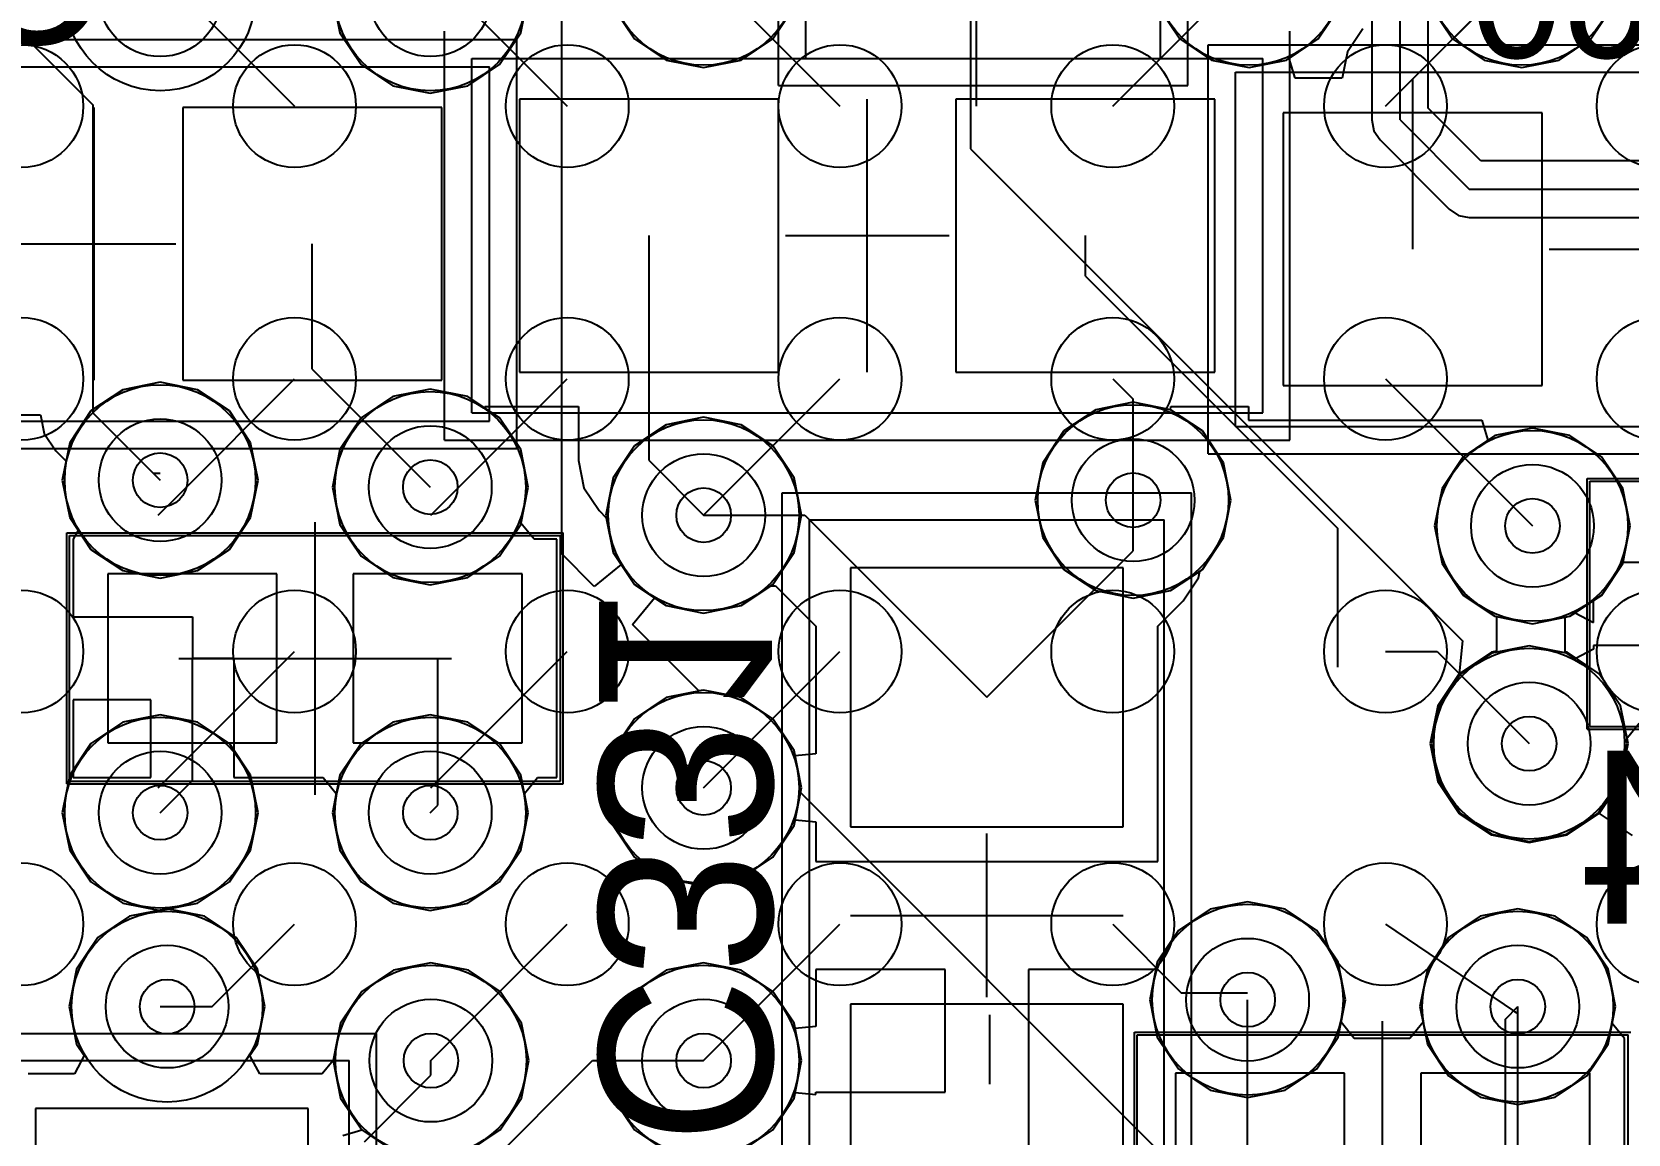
# Model space of a CAD drawing. Extents: x 28 to 300, y 18 to 330.
# Drawn here: x 167.01 to 172.86, y 109.15 to 113.2 of the extents above; entities that cross this region are included whole.
import ezdxf

# ---------------------------------------------------------------- set-up
doc = ezdxf.new("R2010")
doc.units = 0
for name, color, linetype in [('BOTTOMLAYER', 5, 'CONTINUOUS'), ('BOTTOMOVERLAY', 54, 'CONTINUOUS'), ('BOTTOMPASTE', 16, 'CONTINUOUS'), ('BOTTOMSOLDER', 6, 'CONTINUOUS'), ('DRILLDRAWING', 1, 'CONTINUOUS'), ('INTERNALPLANE1', 76, 'CONTINUOUS'), ('INTERNALPLANE6', 136, 'CONTINUOUS'), ('MECHANICAL14', 56, 'CONTINUOUS'), ('MECHANICAL15', 56, 'CONTINUOUS'), ('MECHANICAL16', 56, 'CONTINUOUS'), ('MIDLAYER1', 16, 'CONTINUOUS'), ('MIDLAYER3', 90, 'CONTINUOUS'), ('MULTILAYER', 9, 'CONTINUOUS'), ('TOPLAYER', 1, 'CONTINUOUS'), ('TOPPASTE', 8, 'CONTINUOUS'), ('TOPSOLDER', 216, 'CONTINUOUS'), ('VIAHOLELAYER', 16, 'CONTINUOUS')]:
    doc.layers.add(name, color=color, linetype=linetype)

msp = doc.modelspace()

# ---------------------------------------------------------------- linework, layer by layer
at = {"layer": 'BOTTOMLAYER'}
for p, q in [((172.0718, 113.0242), (172.4718, 113.4242)), ((166.8655, 113.2951), (167.2335, 112.9272)), ((171.7256, 113.1704), (171.8034, 113.2869)), ((171.8887, 113.2073), (171.8325, 113.1233)), ((171.6189, 113.0991), (171.7256, 113.1704)), ((171.641, 113.0262), (171.6189, 113.0991)), ((171.8268, 113.0942), (171.8132, 113.0262)), ((171.8325, 113.1233), (171.8268, 113.0942)), ((171.8132, 113.0262), (171.641, 113.0262)), ((172.0718, 112.3992), (172.0718, 113.0242)), ((167.2335, 111.798), (167.2335, 112.9272)), ((168.5116, 112.9188), (167.5616, 112.9188)), ((167.5616, 112.9188), (167.5616, 111.9188)), ((168.5116, 111.9188), (168.5116, 112.9188)), ((168.7968, 112.9492), (168.7968, 111.9492)), ((169.7468, 112.9492), (168.7968, 112.9492)), ((169.7468, 111.9492), (169.7468, 112.9492)), ((170.3968, 112.9492), (170.3968, 111.9492)), ((171.3468, 112.9492), (170.3968, 112.9492)), ((171.3468, 111.9492), (171.3468, 112.9492)), ((171.5968, 112.8992), (171.5968, 111.8992)), ((172.5468, 112.8992), (171.5968, 112.8992)), ((172.5468, 111.8992), (172.5468, 112.8992)), ((169.2718, 111.6242), (169.2718, 112.4492)), ((170.8718, 112.3009), (170.8718, 112.4492)), ((168.0366, 111.96), (168.0366, 112.4188)), ((170.8718, 112.3009), (171.7968, 111.3759)), ((167.5616, 111.9188), (168.5116, 111.9188)), ((168.0366, 111.96), (168.4694, 111.5272)), ((168.7968, 111.9492), (169.7468, 111.9492)), ((170.3968, 111.9492), (171.3468, 111.9492)), ((171.5968, 111.8992), (172.5468, 111.8992)), ((167.2335, 111.798), (167.4534, 111.578)), ((168.6711, 111.8158), (168.6698, 111.8222)), ((168.6698, 111.8222), (168.6698, 111.8222)), ((168.6698, 111.8222), (169.0128, 111.8222)), ((168.7232, 111.781), (168.6711, 111.8158)), ((169.0128, 111.8222), (169.0128, 111.6242)), ((171.1841, 111.811), (171.1852, 111.8222)), ((171.3005, 111.7332), (171.1841, 111.811)), ((171.1841, 111.811), (171.1841, 111.811)), ((171.1841, 111.811), (171.1841, 111.811)), ((171.1841, 111.811), (171.1841, 111.811)), ((171.1852, 111.8222), (171.4698, 111.8222)), ((171.4698, 111.8222), (171.4698, 111.7722)), ((166.6865, 111.7918), (167.0386, 111.7918)), ((167.0386, 111.7918), (167.0386, 111.7918)), ((167.0386, 111.7918), (167.0404, 111.7918)), ((167.0404, 111.7918), (167.054, 111.7236)), ((168.801, 111.6645), (168.7232, 111.781)), ((171.4698, 111.7722), (172.3258, 111.7722)), ((172.3258, 111.7722), (172.3479, 111.6993)), ((167.054, 111.7236), (167.0961, 111.6606)), ((171.3783, 111.6167), (171.3005, 111.7332)), ((172.3479, 111.6993), (172.2573, 111.6387)), ((167.0961, 111.6606), (167.1339, 111.6228)), ((167.1339, 111.6228), (167.1199, 111.5526)), ((168.8283, 111.5272), (168.801, 111.6645)), ((169.0128, 111.6242), (169.0128, 111.6242)), ((169.0128, 111.6242), (169.0128, 111.6242)), ((169.0128, 111.6242), (169.0325, 111.5251)), ((169.2718, 111.6242), (169.4718, 111.4242)), ((172.2573, 111.6387), (172.1795, 111.5223)), ((167.4534, 111.578), (167.4788, 111.5526)), ((167.4534, 111.578), (167.4788, 111.578)), ((171.4056, 111.4794), (171.3783, 111.6167)), ((167.1199, 111.5526), (167.1472, 111.4153)), ((168.802, 111.3951), (168.8283, 111.5272)), ((169.0325, 111.5251), (169.0887, 111.4411)), ((172.1795, 111.5223), (172.1521, 111.385)), ((171.0467, 111.2931), (171.0467, 111.4794)), ((171.3783, 111.3421), (171.4056, 111.4794)), ((167.1472, 111.4153), (167.1777, 111.3697)), ((168.8504, 111.3362), (168.802, 111.3951)), ((169.0887, 111.4411), (169.1147, 111.415)), ((169.1147, 111.415), (169.1402, 111.2869)), ((169.4718, 111.4242), (169.8426, 111.4242)), ((169.8426, 111.4242), (170.5102, 110.7566)), ((167.1777, 111.3697), (167.1598, 111.3362)), ((167.1598, 111.3362), (167.1598, 111.3362)), ((167.1598, 111.3362), (167.1598, 111.3362)), ((167.1598, 111.3362), (167.1598, 111.0516)), ((168.9338, 111.3362), (168.8504, 111.3362)), ((168.9338, 110.4622), (168.9338, 111.3362)), ((171.3005, 111.2256), (171.3783, 111.3421)), ((171.7968, 110.8668), (171.7968, 111.3759)), ((172.1521, 111.385), (172.1795, 111.2476)), ((169.1402, 111.2869), (169.218, 111.1704)), ((170.5102, 110.7566), (171.0467, 111.2931)), ((171.0102, 111.2316), (170.0102, 111.2316)), ((170.0102, 111.2316), (170.0102, 110.2816)), ((171.0102, 110.2816), (171.0102, 111.2316)), ((171.286, 111.194), (171.291, 111.2193)), ((171.291, 111.2193), (171.3005, 111.2256)), ((172.1795, 111.2476), (172.2573, 111.1312)), ((172.7649, 111.1311), (172.8427, 111.2476)), ((172.8427, 111.2476), (172.8435, 111.2516)), ((172.8435, 111.2516), (173.1721, 111.2516)), ((167.9068, 111.2092), (167.2868, 111.2092)), ((167.2868, 111.2092), (167.2868, 110.5892)), ((167.9068, 110.5892), (167.9068, 111.2092)), ((168.8068, 111.2092), (168.1868, 111.2092)), ((168.1868, 111.2092), (168.1868, 110.5892)), ((168.8068, 110.5892), (168.8068, 111.2092)), ((169.218, 111.1704), (169.3345, 111.0926)), ((169.6091, 111.0926), (169.7178, 111.1652)), ((169.7178, 111.1652), (169.7353, 111.1652)), ((169.7353, 111.1652), (169.8832, 111.0174)), ((171.2299, 111.11), (171.286, 111.194)), ((169.3345, 111.0926), (169.4718, 111.0653)), ((169.4718, 111.0653), (169.6091, 111.0926)), ((171.1372, 111.0174), (171.2299, 111.11)), ((172.2573, 111.1312), (172.3737, 111.0534)), ((172.7347, 111.111), (172.7649, 111.1311)), ((172.7347, 111.0303), (172.7347, 111.111)), ((167.1598, 111.0516), (167.5971, 111.0516)), ((167.5971, 111.0516), (167.5971, 110.8995)), ((172.3737, 111.0534), (172.511, 111.0261)), ((172.511, 111.0261), (172.6484, 111.0534)), ((172.6484, 111.0534), (172.6676, 111.0662)), ((172.6676, 111.0662), (172.7347, 111.0303)), ((169.8832, 111.0174), (169.8832, 110.5489)), ((171.1372, 110.1546), (171.1372, 111.0174)), ((172.3617, 110.9181), (172.2452, 110.8403)), ((172.499, 110.9454), (172.3617, 110.9181)), ((172.6364, 110.9181), (172.499, 110.9454)), ((172.6676, 110.8972), (172.6364, 110.9181)), ((172.7348, 110.9331), (172.6676, 110.8972)), ((173.0194, 110.9468), (172.7348, 110.9468)), ((172.7348, 110.9468), (172.7348, 110.9331)), ((167.5968, 110.4514), (167.5968, 110.8992)), ((167.5971, 110.8995), (167.7492, 110.8995)), ((167.7492, 110.8995), (167.7492, 110.4622)), ((168.4968, 110.3608), (168.4968, 110.8992)), ((172.2452, 110.8403), (172.1674, 110.7239)), ((167.4444, 110.7468), (167.1598, 110.7468)), ((167.1598, 110.7468), (167.1598, 110.4622)), ((167.4444, 110.4622), (167.4444, 110.7468)), ((169.3345, 110.7558), (169.218, 110.678)), ((169.4718, 110.7831), (169.3345, 110.7558)), ((169.6091, 110.7558), (169.4718, 110.7831)), ((169.7256, 110.678), (169.6091, 110.7558)), ((172.1674, 110.7239), (172.1401, 110.5865)), ((169.218, 110.678), (169.1402, 110.5615)), ((169.8034, 110.5615), (169.7256, 110.678)), ((172.8546, 110.6033), (172.9029, 110.6622)), ((167.2868, 110.5892), (167.9068, 110.5892)), ((168.1868, 110.5892), (168.8068, 110.5892)), ((172.1401, 110.5865), (172.1674, 110.4492)), ((172.8306, 110.4492), (172.8579, 110.5865)), ((172.8579, 110.5865), (172.8546, 110.6033)), ((169.1402, 110.5615), (169.1129, 110.4242)), ((169.8074, 110.5415), (169.8034, 110.5615)), ((169.8832, 110.5489), (169.8074, 110.5415)), ((167.1598, 110.4622), (167.4444, 110.4622)), ((167.4788, 110.3334), (167.5968, 110.4514)), ((167.7492, 110.4622), (168.0338, 110.4622)), ((168.0338, 110.4622), (168.0338, 110.4622)), ((168.0338, 110.4622), (168.0338, 110.4622)), ((168.0338, 110.4622), (168.0338, 110.4622)), ((168.0338, 110.4622), (168.0598, 110.4622)), ((168.0598, 110.4622), (168.0598, 110.4622)), ((168.0598, 110.4622), (168.0761, 110.4622)), ((168.0761, 110.4622), (168.1244, 110.4033)), ((168.8144, 110.4033), (168.8627, 110.4622)), ((168.8627, 110.4622), (168.9338, 110.4622)), ((172.1674, 110.4492), (172.2452, 110.3327)), ((172.7528, 110.3327), (172.8306, 110.4492)), ((168.1244, 110.4033), (168.1105, 110.3334)), ((168.8283, 110.3334), (168.8144, 110.4033)), ((169.1129, 110.4242), (169.1402, 110.2869)), ((168.1105, 110.3334), (168.1378, 110.1961)), ((168.4694, 110.3334), (168.4968, 110.3608)), ((168.801, 110.1961), (168.8283, 110.3334)), ((172.2452, 110.3327), (172.3617, 110.2549)), ((172.6364, 110.2549), (172.7528, 110.3327)), ((169.1402, 110.2869), (169.218, 110.1704)), ((169.7256, 110.1704), (169.8034, 110.2869)), ((169.8034, 110.2869), (169.8074, 110.3069)), ((169.8074, 110.3069), (169.8832, 110.2995)), ((169.8832, 110.2995), (169.8832, 110.1546)), ((170.0102, 110.2816), (171.0102, 110.2816)), ((172.3617, 110.2549), (172.499, 110.2276)), ((172.499, 110.2276), (172.6364, 110.2549)), ((168.1378, 110.1961), (168.2156, 110.0796)), ((168.7232, 110.0796), (168.801, 110.1961)), ((169.218, 110.1704), (169.3345, 110.0926)), ((169.6091, 110.0926), (169.7256, 110.1704)), ((169.8832, 110.1546), (171.1372, 110.1546)), ((168.2156, 110.0796), (168.3321, 110.0018)), ((168.6067, 110.0018), (168.7232, 110.0796)), ((169.3345, 110.0926), (169.4718, 110.0653)), ((169.4718, 110.0653), (169.6091, 110.0926)), ((167.5042, 109.9811), (167.3669, 109.9538)), ((167.6415, 109.9538), (167.5042, 109.9811)), ((168.3321, 110.0018), (168.4694, 109.9745)), ((168.4694, 109.9745), (168.6067, 110.0018)), ((171.4666, 110.0065), (171.3293, 109.9792)), ((171.6039, 109.9792), (171.4666, 110.0065)), ((172.4572, 109.9811), (172.3199, 109.9538)), ((172.5945, 109.9538), (172.4572, 109.9811)), ((167.3669, 109.9538), (167.2504, 109.876)), ((167.758, 109.876), (167.6415, 109.9538)), ((171.3293, 109.9792), (171.2128, 109.9014)), ((171.7204, 109.9014), (171.6039, 109.9792)), ((172.3199, 109.9538), (172.2034, 109.876)), ((172.711, 109.876), (172.5945, 109.9538)), ((167.2504, 109.876), (167.1726, 109.7595)), ((167.8358, 109.7595), (167.758, 109.876)), ((171.2128, 109.9014), (171.135, 109.7849)), ((171.7982, 109.7849), (171.7204, 109.9014)), ((172.2034, 109.876), (172.1256, 109.7595)), ((172.7888, 109.7595), (172.711, 109.876)), ((167.1726, 109.7595), (167.1453, 109.6222)), ((167.8631, 109.6222), (167.8358, 109.7595)), ((168.3345, 109.7558), (168.218, 109.678)), ((168.4718, 109.7831), (168.3345, 109.7558)), ((168.6091, 109.7558), (168.4718, 109.7831)), ((168.7256, 109.678), (168.6091, 109.7558)), ((169.3345, 109.7558), (169.218, 109.678)), ((169.4718, 109.7831), (169.3345, 109.7558)), ((169.6091, 109.7558), (169.4718, 109.7831)), ((169.7256, 109.678), (169.6091, 109.7558)), ((170.3578, 109.7586), (169.8832, 109.7586)), ((169.8832, 109.7586), (169.8832, 109.5489)), ((170.3578, 109.309), (170.3578, 109.7586)), ((171.1298, 109.7586), (170.6626, 109.7586)), ((170.6626, 109.7586), (170.6626, 109.1563)), ((171.135, 109.7849), (171.1298, 109.7586)), ((171.8255, 109.6476), (171.7982, 109.7849)), ((172.1256, 109.7595), (172.0983, 109.6222)), ((172.8161, 109.6222), (172.7888, 109.7595)), ((168.218, 109.678), (168.1402, 109.5615)), ((168.8034, 109.5615), (168.7256, 109.678)), ((169.218, 109.678), (169.1402, 109.5615)), ((169.8034, 109.5615), (169.7256, 109.678)), ((171.0102, 109.6316), (170.0102, 109.6316)), ((170.0102, 109.6316), (170.0102, 108.6816)), ((171.0102, 108.6816), (171.0102, 109.6316)), ((171.4666, 109.0688), (171.4666, 109.6476)), ((171.809, 109.5647), (171.8255, 109.6476)), ((167.1453, 109.6222), (167.1726, 109.4849)), ((167.8358, 109.4849), (167.8631, 109.6222)), ((170.5218, 109.3378), (170.5218, 109.5918)), ((172.0983, 109.6222), (172.1097, 109.5647)), ((172.4116, 109.5766), (172.4572, 109.6222)), ((172.4116, 109.0688), (172.4116, 109.5766)), ((172.4572, 109.0688), (172.4572, 109.6222)), ((172.8038, 109.5604), (172.8161, 109.6222)), ((168.1402, 109.5615), (168.1129, 109.4242)), ((168.8307, 109.4242), (168.8034, 109.5615)), ((169.1402, 109.5615), (169.1129, 109.4242)), ((169.8074, 109.5415), (169.8034, 109.5615)), ((169.8832, 109.5489), (169.8074, 109.5415)), ((171.8573, 109.5058), (171.809, 109.5647)), ((172.1097, 109.5647), (172.0614, 109.5058)), ((172.8486, 109.5058), (172.8038, 109.5604)), ((167.1726, 109.4849), (167.2003, 109.4434)), ((167.8081, 109.4434), (167.8358, 109.4849)), ((171.9207, 109.5058), (171.8573, 109.5058)), ((171.9486, 109.5058), (171.9207, 109.5058)), ((171.9207, 109.5058), (171.9207, 109.5058)), ((171.9207, 109.5058), (171.9207, 109.5058)), ((171.9616, 109.5058), (171.9486, 109.5058)), ((171.9746, 109.5058), (171.9616, 109.5058)), ((172.0025, 109.5058), (171.9746, 109.5058)), ((172.0614, 109.5058), (172.0025, 109.5058)), ((172.0025, 109.5058), (172.0025, 109.5058)), ((172.0025, 109.5058), (172.0025, 109.5058)), ((172.8486, 108.6318), (172.8486, 109.5058)), ((172.8486, 109.5058), (172.8486, 109.5058)), ((167.2003, 109.4434), (167.1644, 109.3762)), ((167.844, 109.3762), (167.8081, 109.4434)), ((168.1129, 109.4242), (168.0735, 109.3762)), ((168.8034, 109.2869), (168.8307, 109.4242)), ((169.1129, 109.4242), (169.1402, 109.2869)), ((167.1644, 109.3762), (166.9953, 109.3762)), ((168.0735, 109.3762), (167.844, 109.3762)), ((171.2016, 109.3788), (171.2016, 108.7588)), ((171.8216, 109.3788), (171.2016, 109.3788)), ((171.8216, 108.7588), (171.8216, 109.3788)), ((172.1016, 109.3788), (172.1016, 108.7588)), ((172.7216, 109.3788), (172.1016, 109.3788)), ((172.7216, 108.7588), (172.7216, 109.3788)), ((168.7256, 109.1704), (168.8034, 109.2869)), ((169.1402, 109.2869), (169.218, 109.1704)), ((169.7256, 109.1704), (169.8034, 109.2869)), ((169.8034, 109.2869), (169.8074, 109.3069)), ((169.8074, 109.3069), (169.8832, 109.2995)), ((169.8832, 109.2995), (169.8832, 109.309)), ((169.8832, 109.309), (170.3578, 109.309)), ((168.0218, 109.2492), (167.0218, 109.2492)), ((167.0218, 109.2492), (167.0218, 108.2992)), ((168.0218, 108.2992), (168.0218, 109.2492)), ((168.1488, 109.1494), (168.218, 109.1704)), ((168.218, 109.1704), (168.3345, 109.0926)), ((168.6091, 109.0926), (168.7256, 109.1704)), ((169.218, 109.1704), (169.3345, 109.0926)), ((169.6091, 109.0926), (169.7256, 109.1704)), ((170.6626, 109.1563), (170.6626, 108.5546))]:
    msp.add_line(p, q, dxfattribs=at)
for centre in [(167.4788, 113.3306), (168.4694, 113.3306), (167.4788, 111.5526), (168.4694, 111.5272), (171.0467, 111.4794), (169.4718, 111.4242), (172.511, 111.385), (172.499, 110.5865), (169.4718, 110.4242), (167.4788, 110.3334), (168.4694, 110.3334), (171.4666, 109.6476), (167.5042, 109.6222), (172.4572, 109.6222), (168.4718, 109.4242), (169.4718, 109.4242)]:
    msp.add_circle(centre, 0.225, dxfattribs=at)
at = {"layer": 'BOTTOMOVERLAY'}
for p, q in [((167.2366, 111.9188), (167.2366, 112.9188)), ((170.0718, 111.9492), (170.0718, 112.9492)), ((170.0102, 109.9566), (171.0102, 109.9566))]:
    msp.add_line(p, q, dxfattribs=at)
at = {"layer": 'BOTTOMPASTE'}
for p, q in [((168.5116, 112.9188), (167.5616, 112.9188)), ((167.5616, 112.9188), (167.5616, 111.9188)), ((168.5116, 111.9188), (168.5116, 112.9188)), ((168.7968, 112.9492), (168.7968, 111.9492)), ((169.7468, 112.9492), (168.7968, 112.9492)), ((169.7468, 111.9492), (169.7468, 112.9492)), ((170.3968, 112.9492), (170.3968, 111.9492)), ((171.3468, 112.9492), (170.3968, 112.9492)), ((171.3468, 111.9492), (171.3468, 112.9492)), ((171.5968, 112.8992), (171.5968, 111.8992)), ((172.5468, 112.8992), (171.5968, 112.8992)), ((172.5468, 111.8992), (172.5468, 112.8992)), ((167.5616, 111.9188), (168.5116, 111.9188)), ((168.7968, 111.9492), (169.7468, 111.9492)), ((170.3968, 111.9492), (171.3468, 111.9492)), ((171.5968, 111.8992), (172.5468, 111.8992)), ((171.0102, 111.2316), (170.0102, 111.2316)), ((170.0102, 111.2316), (170.0102, 110.2816)), ((171.0102, 110.2816), (171.0102, 111.2316)), ((167.9068, 111.2092), (167.2868, 111.2092)), ((167.2868, 111.2092), (167.2868, 110.5892)), ((167.9068, 110.5892), (167.9068, 111.2092)), ((168.8068, 111.2092), (168.1868, 111.2092)), ((168.1868, 111.2092), (168.1868, 110.5892)), ((168.8068, 110.5892), (168.8068, 111.2092)), ((167.2868, 110.5892), (167.9068, 110.5892)), ((168.1868, 110.5892), (168.8068, 110.5892)), ((170.0102, 110.2816), (171.0102, 110.2816)), ((171.0102, 109.6316), (170.0102, 109.6316)), ((170.0102, 109.6316), (170.0102, 108.6816)), ((171.0102, 108.6816), (171.0102, 109.6316)), ((171.2016, 109.3788), (171.2016, 108.7588)), ((171.8216, 109.3788), (171.2016, 109.3788)), ((171.8216, 108.7588), (171.8216, 109.3788)), ((172.1016, 109.3788), (172.1016, 108.7588)), ((172.7216, 109.3788), (172.1016, 109.3788)), ((172.7216, 108.7588), (172.7216, 109.3788)), ((168.0218, 109.2492), (167.0218, 109.2492)), ((167.0218, 109.2492), (167.0218, 108.2992)), ((168.0218, 108.2992), (168.0218, 109.2492))]:
    msp.add_line(p, q, dxfattribs=at)
at = {"layer": 'BOTTOMSOLDER'}
for p, q in [((168.5116, 112.9188), (167.5616, 112.9188)), ((167.5616, 112.9188), (167.5616, 111.9188)), ((168.5116, 111.9188), (168.5116, 112.9188)), ((168.7968, 112.9492), (168.7968, 111.9492)), ((169.7468, 112.9492), (168.7968, 112.9492)), ((169.7468, 111.9492), (169.7468, 112.9492)), ((170.3968, 112.9492), (170.3968, 111.9492)), ((171.3468, 112.9492), (170.3968, 112.9492)), ((171.3468, 111.9492), (171.3468, 112.9492)), ((171.5968, 112.8992), (171.5968, 111.8992)), ((172.5468, 112.8992), (171.5968, 112.8992)), ((172.5468, 111.8992), (172.5468, 112.8992)), ((167.5616, 111.9188), (168.5116, 111.9188)), ((168.7968, 111.9492), (169.7468, 111.9492)), ((170.3968, 111.9492), (171.3468, 111.9492)), ((171.5968, 111.8992), (172.5468, 111.8992)), ((171.0102, 111.2316), (170.0102, 111.2316)), ((170.0102, 111.2316), (170.0102, 110.2816)), ((171.0102, 110.2816), (171.0102, 111.2316)), ((167.9068, 111.2092), (167.2868, 111.2092)), ((167.2868, 111.2092), (167.2868, 110.5892)), ((167.9068, 110.5892), (167.9068, 111.2092)), ((168.8068, 111.2092), (168.1868, 111.2092)), ((168.1868, 111.2092), (168.1868, 110.5892)), ((168.8068, 110.5892), (168.8068, 111.2092)), ((167.2868, 110.5892), (167.9068, 110.5892)), ((168.1868, 110.5892), (168.8068, 110.5892)), ((170.0102, 110.2816), (171.0102, 110.2816)), ((171.0102, 109.6316), (170.0102, 109.6316)), ((170.0102, 109.6316), (170.0102, 108.6816)), ((171.0102, 108.6816), (171.0102, 109.6316)), ((171.2016, 109.3788), (171.2016, 108.7588)), ((171.8216, 109.3788), (171.2016, 109.3788)), ((171.8216, 108.7588), (171.8216, 109.3788)), ((172.1016, 109.3788), (172.1016, 108.7588)), ((172.7216, 109.3788), (172.1016, 109.3788)), ((172.7216, 108.7588), (172.7216, 109.3788)), ((168.0218, 109.2492), (167.0218, 109.2492)), ((167.0218, 109.2492), (167.0218, 108.2992)), ((168.0218, 108.2992), (168.0218, 109.2492))]:
    msp.add_line(p, q, dxfattribs=at)
at = {"layer": 'DRILLDRAWING'}
for centre in [(167.4788, 111.5526), (168.4694, 111.5272), (171.0467, 111.4794), (169.4718, 111.4242), (172.511, 111.385), (172.499, 110.5865), (169.4718, 110.4242), (167.4788, 110.3334), (168.4694, 110.3334), (171.4666, 109.6476), (167.5042, 109.6222), (172.4572, 109.6222), (168.4718, 109.4242), (169.4718, 109.4242)]:
    msp.add_circle(centre, 0.1, dxfattribs=at)
at = {"layer": 'INTERNALPLANE1'}
for p, q in [((172.0254, 112.8734), (172.0254, 114.7276)), ((172.129, 112.9163), (172.129, 114.7276)), ((171.9218, 114.6847), (171.9218, 112.8734)), ((172.3223, 112.723), (172.129, 112.9163)), ((171.9218, 112.8734), (171.9218, 112.8734)), ((171.9218, 112.8734), (171.9297, 112.8338)), ((172.0254, 112.8734), (172.2794, 112.6194)), ((171.9297, 112.8338), (171.9521, 112.8002)), ((171.9521, 112.8002), (172.2061, 112.5462)), ((174.4172, 112.723), (172.3223, 112.723)), ((172.2794, 112.6194), (174.4638, 112.6194)), ((172.2061, 112.5462), (172.2061, 112.5462)), ((172.2061, 112.5462), (172.2398, 112.5237)), ((172.2398, 112.5237), (172.2794, 112.5158)), ((172.2794, 112.5158), (174.3743, 112.5158))]:
    msp.add_line(p, q, dxfattribs=at)
for centre in [(169.4718, 113.4242), (171.4718, 113.4242), (172.4718, 113.4242), (167.4788, 113.3306), (168.4694, 113.3306), (167.4788, 111.5526), (168.4694, 111.5272), (171.0467, 111.4794), (169.4718, 111.4242), (172.511, 111.385), (172.499, 110.5865), (169.4718, 110.4242), (168.4694, 110.3334), (171.4666, 109.6476), (167.5042, 109.6222), (172.4572, 109.6222), (168.4718, 109.4242), (169.4718, 109.4242)]:
    msp.add_circle(centre, 0.35, dxfattribs=at)
at = {"layer": 'INTERNALPLANE6'}
for centre in [(167.4788, 113.3306), (167.4788, 111.5526), (167.4788, 110.3334), (167.5042, 109.6222), (172.4572, 109.6222), (168.4718, 109.4242), (169.4718, 109.4242)]:
    msp.add_circle(centre, 0.35, dxfattribs=at)
at = {"layer": 'MECHANICAL14'}
for p, q in [((169.8468, 113.0992), (169.8468, 115.9992)), ((171.1468, 113.0992), (171.1468, 115.9992)), ((168.6218, 113.0992), (171.5218, 113.0992)), ((168.6218, 111.7992), (168.6218, 113.0992)), ((169.8468, 113.0992), (171.1468, 113.0992)), ((171.5218, 111.7992), (171.5218, 113.0992)), ((165.7866, 113.0688), (168.6866, 113.0688)), ((168.6866, 111.7688), (168.6866, 113.0688)), ((171.4218, 113.0492), (174.3218, 113.0492)), ((171.4218, 111.7492), (171.4218, 113.0492)), ((168.6218, 111.7992), (171.5218, 111.7992)), ((165.7866, 111.7688), (168.6866, 111.7688)), ((171.4218, 111.7492), (174.3218, 111.7492)), ((172.7218, 111.5492), (174.5218, 111.5492)), ((172.7218, 110.6492), (172.7218, 111.5492)), ((169.8602, 108.5066), (169.8602, 111.4066)), ((169.8602, 111.4066), (171.1602, 111.4066)), ((171.1602, 108.5066), (171.1602, 111.4066)), ((167.1468, 111.3492), (168.9468, 111.3492)), ((167.1468, 110.4492), (167.1468, 111.3492)), ((168.9468, 110.4492), (168.9468, 111.3492)), ((172.7218, 110.6492), (174.5218, 110.6492)), ((167.1468, 110.4492), (168.9468, 110.4492)), ((171.0616, 108.6188), (171.0616, 109.5188)), ((171.0616, 109.5188), (172.8616, 109.5188)), ((172.8616, 108.6188), (172.8616, 109.5188)), ((166.8718, 109.4242), (168.1718, 109.4242)), ((168.1718, 106.5242), (168.1718, 109.4242))]:
    msp.add_line(p, q, dxfattribs=at)
at = {"layer": 'MECHANICAL15'}
msp.add_line((170.4718, 112.9242), (170.4718, 113.9242), dxfattribs=at)
at = {"layer": 'MECHANICAL16'}
for p, q in [((169.7468, 112.9992), (169.7468, 116.0992)), ((171.2468, 112.9992), (171.2468, 116.0992)), ((165.6866, 113.1688), (168.7866, 113.1688)), ((168.5218, 111.6992), (168.5218, 113.1992)), ((168.7866, 111.6688), (168.7866, 113.1688)), ((171.3218, 111.6492), (171.3218, 113.1492)), ((171.3218, 113.1492), (174.4218, 113.1492)), ((171.6218, 111.6992), (171.6218, 113.1992)), ((169.7468, 112.9992), (171.2468, 112.9992)), ((170.0718, 112.1492), (170.0718, 112.7492)), ((167.2366, 112.1188), (167.2366, 112.7188)), ((169.7718, 112.4492), (170.3718, 112.4492)), ((166.9366, 112.4188), (167.5366, 112.4188)), ((172.5718, 112.3992), (173.1718, 112.3992)), ((168.5218, 111.6992), (171.6218, 111.6992)), ((165.6866, 111.6688), (168.7866, 111.6688)), ((171.3218, 111.6492), (174.4218, 111.6492)), ((169.7602, 111.5066), (171.2602, 111.5066)), ((169.7602, 108.4066), (169.7602, 111.5066)), ((171.2602, 108.4066), (171.2602, 111.5066)), ((172.7118, 111.5592), (174.5318, 111.5592)), ((172.7118, 110.6392), (172.7118, 111.5592)), ((168.0468, 110.3992), (168.0468, 111.3992)), ((167.1368, 111.3592), (168.9568, 111.3592)), ((167.1368, 110.4392), (167.1368, 111.3592)), ((168.9568, 110.4392), (168.9568, 111.3592)), ((167.5468, 110.8992), (168.5468, 110.8992)), ((172.7118, 110.6392), (174.5318, 110.6392)), ((167.1368, 110.4392), (168.9568, 110.4392)), ((170.5102, 109.6566), (170.5102, 110.2566)), ((170.2102, 109.9566), (170.8102, 109.9566)), ((166.7718, 109.5242), (168.2718, 109.5242)), ((168.2718, 106.4242), (168.2718, 109.5242)), ((171.0516, 108.6088), (171.0516, 109.5288)), ((171.0516, 109.5288), (172.8716, 109.5288)), ((171.9616, 108.5688), (171.9616, 109.5688))]:
    msp.add_line(p, q, dxfattribs=at)
at = {"layer": 'MIDLAYER1'}
for p, q in [((168.952, 111.282), (168.952, 117.2139)), ((169.1402, 113.2869), (169.218, 113.1704)), ((169.7256, 113.1704), (169.8034, 113.2869)), ((171.1402, 113.2869), (171.218, 113.1704)), ((171.7256, 113.1704), (171.8034, 113.2869)), ((172.1402, 113.2869), (172.218, 113.1704)), ((172.7256, 113.1704), (172.8034, 113.2869)), ((169.218, 113.1704), (169.3345, 113.0926)), ((169.6091, 113.0926), (169.7256, 113.1704)), ((171.218, 113.1704), (171.3345, 113.0926)), ((171.6091, 113.0926), (171.7256, 113.1704)), ((172.218, 113.1704), (172.3345, 113.0926)), ((172.6091, 113.0926), (172.7256, 113.1704)), ((169.3345, 113.0926), (169.4718, 113.0653)), ((169.4718, 113.0653), (169.6091, 113.0926)), ((171.3345, 113.0926), (171.4718, 113.0653)), ((171.4718, 113.0653), (171.6091, 113.0926)), ((172.3345, 113.0926), (172.4718, 113.0653)), ((172.4718, 113.0653), (172.6091, 113.0926)), ((170.9094, 111.811), (170.793, 111.7332)), ((171.0467, 111.8383), (170.9094, 111.811)), ((171.1841, 111.811), (171.0467, 111.8383)), ((171.3005, 111.7332), (171.1841, 111.811)), ((169.3345, 111.7558), (169.218, 111.678)), ((169.4718, 111.7831), (169.3345, 111.7558)), ((169.6091, 111.7558), (169.4718, 111.7831)), ((169.7256, 111.678), (169.6091, 111.7558)), ((172.511, 111.7439), (172.3737, 111.7165)), ((172.6484, 111.7165), (172.511, 111.7439)), ((169.218, 111.678), (169.1402, 111.5615)), ((169.8034, 111.5615), (169.7256, 111.678)), ((170.793, 111.7332), (170.7152, 111.6167)), ((171.3783, 111.6167), (171.3005, 111.7332)), ((172.3737, 111.7165), (172.2573, 111.6387)), ((172.7648, 111.6387), (172.6484, 111.7165)), ((172.2573, 111.6387), (172.1795, 111.5223)), ((172.8426, 111.5223), (172.7648, 111.6387)), ((169.1402, 111.5615), (169.1129, 111.4242)), ((169.8307, 111.4242), (169.8034, 111.5615)), ((170.7152, 111.6167), (170.6878, 111.4794)), ((171.4056, 111.4794), (171.3783, 111.6167)), ((172.1795, 111.5223), (172.1521, 111.385)), ((172.8699, 111.385), (172.8426, 111.5223)), ((170.6878, 111.4794), (170.7152, 111.3421)), ((171.3783, 111.3421), (171.4056, 111.4794)), ((169.1129, 111.4242), (169.1402, 111.2869)), ((169.8034, 111.2869), (169.8307, 111.4242)), ((170.7152, 111.3421), (170.793, 111.2256)), ((171.3005, 111.2256), (171.3783, 111.3421)), ((172.1521, 111.385), (172.1795, 111.2476)), ((172.8426, 111.2476), (172.8699, 111.385)), ((169.0709, 111.1631), (168.952, 111.282)), ((169.1402, 111.2869), (169.1691, 111.2436)), ((169.7256, 111.1704), (169.8034, 111.2869)), ((169.1691, 111.2436), (169.0709, 111.1631)), ((170.793, 111.2256), (170.9094, 111.1478)), ((171.1841, 111.1478), (171.3005, 111.2256)), ((172.1795, 111.2476), (172.2573, 111.1312)), ((172.7648, 111.1312), (172.8426, 111.2476)), ((169.6091, 111.0926), (169.7256, 111.1704)), ((169.2107, 111.0233), (169.2912, 111.1215)), ((169.2912, 111.1215), (169.3345, 111.0926)), ((169.3345, 111.0926), (169.4718, 111.0653)), ((169.4718, 111.0653), (169.6091, 111.0926)), ((170.9094, 111.1478), (171.0467, 111.1205)), ((171.0467, 111.1205), (171.1841, 111.1478)), ((172.2573, 111.1312), (172.3737, 111.0534)), ((172.6484, 111.0534), (172.7648, 111.1312)), ((172.3737, 111.0534), (172.3793, 111.0523)), ((172.3793, 111.0523), (172.3793, 110.9253)), ((172.6308, 111.0499), (172.6484, 111.0534)), ((172.6308, 110.9229), (172.6308, 111.0499)), ((169.4544, 110.7796), (169.2107, 111.0233)), ((172.3603, 110.9215), (172.2426, 110.8429)), ((172.3793, 110.9253), (172.3603, 110.9215)), ((172.6378, 110.9215), (172.6308, 110.9229)), ((172.7554, 110.8429), (172.6378, 110.9215)), ((172.2426, 110.8429), (172.1641, 110.7253)), ((172.834, 110.7253), (172.7554, 110.8429)), ((169.4718, 110.7831), (169.4544, 110.7796)), ((169.6091, 110.7558), (169.4718, 110.7831)), ((169.7256, 110.678), (169.6091, 110.7558)), ((172.1641, 110.7253), (172.1365, 110.5865)), ((172.8616, 110.5865), (172.834, 110.7253)), ((169.8034, 110.5615), (169.7256, 110.678)), ((172.1365, 110.5865), (172.1641, 110.4478)), ((172.834, 110.4478), (172.8616, 110.5865)), ((169.8307, 110.4242), (169.8034, 110.5615)), ((169.8272, 110.4068), (169.8307, 110.4242)), ((171.3864, 108.8476), (169.8272, 110.4068)), ((172.1641, 110.4478), (172.2426, 110.3301)), ((172.7554, 110.3301), (172.834, 110.4478)), ((172.2426, 110.3301), (172.3603, 110.2516)), ((172.6378, 110.2516), (172.7554, 110.3301)), ((172.3603, 110.2516), (172.499, 110.224)), ((172.499, 110.224), (172.6378, 110.2516)), ((171.4666, 110.0065), (171.3293, 109.9792)), ((171.6039, 109.9792), (171.4666, 110.0065)), ((172.4572, 109.9811), (172.3199, 109.9538)), ((172.5945, 109.9538), (172.4572, 109.9811)), ((171.3293, 109.9792), (171.2128, 109.9014)), ((171.7204, 109.9014), (171.6039, 109.9792)), ((172.3199, 109.9538), (172.2034, 109.876)), ((172.711, 109.876), (172.5945, 109.9538)), ((171.2128, 109.9014), (171.135, 109.7849)), ((171.7982, 109.7849), (171.7204, 109.9014)), ((172.2034, 109.876), (172.1256, 109.7595)), ((172.7888, 109.7595), (172.711, 109.876)), ((171.135, 109.7849), (171.1077, 109.6476)), ((171.8255, 109.6476), (171.7982, 109.7849)), ((172.1256, 109.7595), (172.0983, 109.6222)), ((172.8161, 109.6222), (172.7888, 109.7595)), ((171.1077, 109.6476), (171.135, 109.5103)), ((171.7982, 109.5103), (171.8255, 109.6476)), ((172.0983, 109.6222), (172.1256, 109.4849)), ((172.7888, 109.4849), (172.8161, 109.6222)), ((171.135, 109.5103), (171.2128, 109.3938)), ((171.7204, 109.3938), (171.7982, 109.5103)), ((172.1256, 109.4849), (172.2034, 109.3684)), ((172.711, 109.3684), (172.7888, 109.4849)), ((168.4718, 109.3706), (168.4718, 109.4242)), ((168.5132, 108.8729), (169.0645, 109.4242)), ((169.0645, 109.4242), (169.4718, 109.4242)), ((168.2281, 109.1269), (168.4718, 109.3706)), ((171.2128, 109.3938), (171.3293, 109.316)), ((171.6039, 109.316), (171.7204, 109.3938)), ((172.2034, 109.3684), (172.3199, 109.2906)), ((172.5945, 109.2906), (172.711, 109.3684)), ((171.3293, 109.316), (171.4666, 109.2887)), ((171.4666, 109.2887), (171.6039, 109.316)), ((172.3199, 109.2906), (172.4572, 109.2633)), ((172.4572, 109.2633), (172.5945, 109.2906))]:
    msp.add_line(p, q, dxfattribs=at)
for centre in [(167.4788, 113.3306), (168.4694, 113.3306), (167.4788, 111.5526), (168.4694, 111.5272), (171.0467, 111.4794), (169.4718, 111.4242), (172.511, 111.385), (172.499, 110.5865), (169.4718, 110.4242), (167.4788, 110.3334), (168.4694, 110.3334), (171.4666, 109.6476), (167.5042, 109.6222), (172.4572, 109.6222), (168.4718, 109.4242), (169.4718, 109.4242)]:
    msp.add_circle(centre, 0.225, dxfattribs=at)
at = {"layer": 'MIDLAYER3'}
for p, q in [((170.4506, 113.6566), (170.4506, 112.7676)), ((168.1105, 113.3306), (168.1378, 113.1933)), ((168.801, 113.1933), (168.8283, 113.3306)), ((169.1402, 113.2869), (169.218, 113.1704)), ((169.7256, 113.1704), (169.8034, 113.2869)), ((168.1378, 113.1933), (168.2156, 113.0768)), ((168.7232, 113.0768), (168.801, 113.1933)), ((169.218, 113.1704), (169.3345, 113.0926)), ((169.6091, 113.0926), (169.7256, 113.1704)), ((169.3345, 113.0926), (169.4718, 113.0653)), ((169.4718, 113.0653), (169.6091, 113.0926)), ((168.2156, 113.0768), (168.3321, 112.999)), ((168.6067, 112.999), (168.7232, 113.0768)), ((168.3321, 112.999), (168.4694, 112.9717)), ((168.4694, 112.9717), (168.6067, 112.999)), ((170.4506, 112.7676), (172.2545, 110.9637)), ((167.3415, 111.8842), (167.225, 111.8064)), ((167.4788, 111.9115), (167.3415, 111.8842)), ((167.6161, 111.8842), (167.4788, 111.9115)), ((167.7326, 111.8064), (167.6161, 111.8842)), ((168.3321, 111.8588), (168.2156, 111.781)), ((168.4694, 111.8861), (168.3321, 111.8588)), ((168.6067, 111.8588), (168.4694, 111.8861)), ((168.7232, 111.781), (168.6067, 111.8588)), ((167.225, 111.8064), (167.1472, 111.6899)), ((167.8104, 111.6899), (167.7326, 111.8064)), ((170.9094, 111.811), (170.793, 111.7332)), ((171.0467, 111.8383), (170.9094, 111.811)), ((171.1841, 111.811), (171.0467, 111.8383)), ((171.3005, 111.7332), (171.1841, 111.811)), ((168.2156, 111.781), (168.1378, 111.6645)), ((168.801, 111.6645), (168.7232, 111.781)), ((169.3345, 111.7558), (169.218, 111.678)), ((169.4718, 111.7831), (169.3345, 111.7558)), ((169.6091, 111.7558), (169.4718, 111.7831)), ((169.7256, 111.678), (169.6091, 111.7558)), ((167.1472, 111.6899), (167.1199, 111.5526)), ((167.8377, 111.5526), (167.8104, 111.6899)), ((169.218, 111.678), (169.1402, 111.5615)), ((169.8034, 111.5615), (169.7256, 111.678)), ((170.793, 111.7332), (170.7152, 111.6167)), ((171.3783, 111.6167), (171.3005, 111.7332)), ((168.1378, 111.6645), (168.1105, 111.5272)), ((168.8283, 111.5272), (168.801, 111.6645)), ((169.1402, 111.5615), (169.1129, 111.4242)), ((169.8307, 111.4242), (169.8034, 111.5615)), ((170.7152, 111.6167), (170.6878, 111.4794)), ((171.4056, 111.4794), (171.3783, 111.6167)), ((167.1199, 111.5526), (167.1472, 111.4153)), ((167.8104, 111.4153), (167.8377, 111.5526)), ((168.1105, 111.5272), (168.1378, 111.3899)), ((168.801, 111.3899), (168.8283, 111.5272)), ((170.6878, 111.4794), (170.7152, 111.3421)), ((171.3783, 111.3421), (171.4056, 111.4794)), ((167.1472, 111.4153), (167.225, 111.2988)), ((167.7326, 111.2988), (167.8104, 111.4153)), ((168.1378, 111.3899), (168.2156, 111.2734)), ((168.7232, 111.2734), (168.801, 111.3899)), ((169.1129, 111.4242), (169.1402, 111.2869)), ((169.8034, 111.2869), (169.8307, 111.4242)), ((170.7152, 111.3421), (170.793, 111.2256)), ((171.3005, 111.2256), (171.3783, 111.3421)), ((167.225, 111.2988), (167.3415, 111.221)), ((167.6161, 111.221), (167.7326, 111.2988)), ((168.2156, 111.2734), (168.3321, 111.1956)), ((168.6067, 111.1956), (168.7232, 111.2734)), ((169.1402, 111.2869), (169.218, 111.1704)), ((169.7256, 111.1704), (169.8034, 111.2869)), ((167.3415, 111.221), (167.4788, 111.1937)), ((167.4788, 111.1937), (167.6161, 111.221)), ((170.793, 111.2256), (170.9094, 111.1478)), ((171.1841, 111.1478), (171.3005, 111.2256)), ((168.3321, 111.1956), (168.4694, 111.1683)), ((168.4694, 111.1683), (168.6067, 111.1956)), ((169.218, 111.1704), (169.3345, 111.0926)), ((169.6091, 111.0926), (169.7256, 111.1704)), ((169.3345, 111.0926), (169.4718, 111.0653)), ((169.4718, 111.0653), (169.6091, 111.0926)), ((170.9094, 111.1478), (171.0467, 111.1205)), ((171.0467, 111.1205), (171.1841, 111.1478)), ((172.2545, 110.9637), (172.2426, 110.8429)), ((172.2426, 110.8429), (172.1641, 110.7253)), ((169.3345, 110.7558), (169.218, 110.678)), ((169.4718, 110.7831), (169.3345, 110.7558)), ((169.6091, 110.7558), (169.4718, 110.7831)), ((169.7256, 110.678), (169.6091, 110.7558)), ((167.4788, 110.6923), (167.3415, 110.665)), ((167.6161, 110.665), (167.4788, 110.6923)), ((168.4694, 110.6923), (168.3321, 110.665)), ((168.6067, 110.665), (168.4694, 110.6923)), ((172.1641, 110.7253), (172.1365, 110.5865)), ((167.3415, 110.665), (167.225, 110.5872)), ((167.7326, 110.5872), (167.6161, 110.665)), ((168.3321, 110.665), (168.2156, 110.5872)), ((168.7232, 110.5872), (168.6067, 110.665)), ((169.218, 110.678), (169.1402, 110.5615)), ((169.8034, 110.5615), (169.7256, 110.678)), ((167.225, 110.5872), (167.1472, 110.4707)), ((167.8104, 110.4707), (167.7326, 110.5872)), ((168.2156, 110.5872), (168.1378, 110.4707)), ((168.801, 110.4707), (168.7232, 110.5872)), ((172.1365, 110.5865), (172.1641, 110.4478)), ((169.1402, 110.5615), (169.1129, 110.4242)), ((169.8307, 110.4242), (169.8034, 110.5615)), ((167.1472, 110.4707), (167.1199, 110.3334)), ((167.8377, 110.3334), (167.8104, 110.4707)), ((168.1378, 110.4707), (168.1105, 110.3334)), ((168.8283, 110.3334), (168.801, 110.4707)), ((169.1129, 110.4242), (169.1402, 110.2869)), ((169.8034, 110.2869), (169.8307, 110.4242)), ((172.1641, 110.4478), (172.2426, 110.3301)), ((167.1199, 110.3334), (167.1472, 110.1961)), ((167.8104, 110.1961), (167.8377, 110.3334)), ((168.1105, 110.3334), (168.1378, 110.1961)), ((168.801, 110.1961), (168.8283, 110.3334)), ((169.1402, 110.2869), (169.218, 110.1704)), ((169.7256, 110.1704), (169.8034, 110.2869)), ((172.2426, 110.3301), (172.3603, 110.2516)), ((172.6378, 110.2516), (172.7554, 110.3301)), ((172.7554, 110.3301), (172.8763, 110.2494)), ((172.3603, 110.2516), (172.499, 110.224)), ((172.499, 110.224), (172.6378, 110.2516)), ((167.1472, 110.1961), (167.225, 110.0796)), ((167.7326, 110.0796), (167.8104, 110.1961)), ((168.1378, 110.1961), (168.2156, 110.0796)), ((168.7232, 110.0796), (168.801, 110.1961)), ((169.218, 110.1704), (169.3345, 110.0926)), ((169.6091, 110.0926), (169.7256, 110.1704)), ((167.225, 110.0796), (167.3415, 110.0018)), ((167.6161, 110.0018), (167.7326, 110.0796)), ((168.2156, 110.0796), (168.3321, 110.0018)), ((168.6067, 110.0018), (168.7232, 110.0796)), ((169.3345, 110.0926), (169.4718, 110.0653)), ((169.4718, 110.0653), (169.6091, 110.0926)), ((167.3415, 110.0018), (167.4788, 109.9745)), ((167.4788, 109.9745), (167.6161, 110.0018)), ((168.3321, 110.0018), (168.4694, 109.9745)), ((168.4694, 109.9745), (168.6067, 110.0018)), ((171.4666, 110.0065), (171.3293, 109.9792)), ((171.6039, 109.9792), (171.4666, 110.0065)), ((171.3293, 109.9792), (171.2128, 109.9014)), ((171.7204, 109.9014), (171.6039, 109.9792)), ((171.2128, 109.9014), (171.135, 109.7849)), ((171.7982, 109.7849), (171.7204, 109.9014)), ((168.3345, 109.7558), (168.218, 109.678)), ((168.4718, 109.7831), (168.3345, 109.7558)), ((168.6091, 109.7558), (168.4718, 109.7831)), ((168.7256, 109.678), (168.6091, 109.7558)), ((169.3345, 109.7558), (169.218, 109.678)), ((169.4718, 109.7831), (169.3345, 109.7558)), ((169.6091, 109.7558), (169.4718, 109.7831)), ((169.7256, 109.678), (169.6091, 109.7558)), ((171.135, 109.7849), (171.1077, 109.6476)), ((171.8255, 109.6476), (171.7982, 109.7849)), ((168.218, 109.678), (168.1402, 109.5615)), ((168.8034, 109.5615), (168.7256, 109.678)), ((169.218, 109.678), (169.1402, 109.5615)), ((169.8034, 109.5615), (169.7256, 109.678)), ((171.1077, 109.6476), (171.135, 109.5103)), ((171.7982, 109.5103), (171.8255, 109.6476)), ((168.1402, 109.5615), (168.1129, 109.4242)), ((168.8307, 109.4242), (168.8034, 109.5615)), ((169.1402, 109.5615), (169.1129, 109.4242)), ((169.8307, 109.4242), (169.8034, 109.5615)), ((171.135, 109.5103), (171.2128, 109.3938)), ((171.7204, 109.3938), (171.7982, 109.5103)), ((168.1129, 109.4242), (168.1402, 109.2869)), ((168.8034, 109.2869), (168.8307, 109.4242)), ((169.1129, 109.4242), (169.1402, 109.2869)), ((169.8034, 109.2869), (169.8307, 109.4242)), ((171.2128, 109.3938), (171.3293, 109.316)), ((171.6039, 109.316), (171.7204, 109.3938)), ((168.1402, 109.2869), (168.218, 109.1704)), ((168.7256, 109.1704), (168.8034, 109.2869)), ((169.1402, 109.2869), (169.218, 109.1704)), ((169.7256, 109.1704), (169.8034, 109.2869)), ((171.3293, 109.316), (171.4666, 109.2887)), ((171.4666, 109.2887), (171.6039, 109.316)), ((168.218, 109.1704), (168.3345, 109.0926)), ((168.6091, 109.0926), (168.7256, 109.1704)), ((169.218, 109.1704), (169.3345, 109.0926)), ((169.6091, 109.0926), (169.7256, 109.1704))]:
    msp.add_line(p, q, dxfattribs=at)
for centre in [(167.4788, 113.3306), (168.4694, 113.3306), (167.4788, 111.5526), (168.4694, 111.5272), (171.0467, 111.4794), (169.4718, 111.4242), (172.511, 111.385), (172.499, 110.5865), (169.4718, 110.4242), (167.4788, 110.3334), (168.4694, 110.3334), (171.4666, 109.6476), (167.5042, 109.6222), (172.4572, 109.6222), (168.4718, 109.4242), (169.4718, 109.4242)]:
    msp.add_circle(centre, 0.225, dxfattribs=at)
at = {"layer": 'MULTILAYER'}
for centre in [(167.4788, 113.3306), (168.4694, 113.3306), (167.4788, 111.5526), (168.4694, 111.5272), (171.0467, 111.4794), (169.4718, 111.4242), (172.511, 111.385), (172.499, 110.5865), (169.4718, 110.4242), (167.4788, 110.3334), (168.4694, 110.3334), (171.4666, 109.6476), (167.5042, 109.6222), (172.4572, 109.6222), (168.4718, 109.4242), (169.4718, 109.4242)]:
    msp.add_circle(centre, 0.225, dxfattribs=at)
at = {"layer": 'TOPLAYER'}
for p, q in [((168.5174, 113.3786), (168.9718, 112.9242)), ((169.4718, 113.4242), (169.9718, 112.9242)), ((170.9718, 112.9242), (171.4718, 113.4242)), ((171.9718, 112.9242), (172.4718, 113.4242)), ((167.5221, 113.3739), (167.9718, 112.9242)), ((170.9718, 112.9242), (170.9718, 112.9242)), ((171.9718, 112.9242), (171.9718, 112.9242)), ((167.5395, 111.4919), (167.9718, 111.9242)), ((168.5221, 111.4745), (168.9718, 111.9242)), ((169.4718, 111.4242), (169.9718, 111.9242)), ((170.9718, 111.9242), (171.0467, 111.8493)), ((171.9718, 111.9242), (172.4718, 111.4242)), ((171.0467, 111.4794), (171.0467, 111.8493)), ((167.4718, 111.4242), (167.5395, 111.4919)), ((168.4718, 111.4242), (168.5221, 111.4745)), ((172.4718, 111.4242), (172.511, 111.385)), ((172.4718, 111.4242), (172.4718, 111.4242)), ((167.4718, 110.4242), (167.9718, 110.9242)), ((168.4718, 110.4242), (168.9718, 110.9242)), ((169.4718, 110.4242), (169.9718, 110.9242)), ((171.9718, 110.9242), (172.1613, 110.9242)), ((171.9718, 110.9242), (171.9718, 110.9242)), ((172.1613, 110.9242), (172.499, 110.5865)), ((167.6698, 109.6222), (167.9718, 109.9242)), ((168.4718, 109.4242), (168.9718, 109.9242)), ((169.4718, 109.4242), (169.9718, 109.9242)), ((170.9718, 109.9242), (171.223, 109.673)), ((170.9718, 109.9242), (170.9718, 109.9242)), ((171.9718, 109.9242), (172.4454, 109.6047)), ((171.223, 109.673), (171.4666, 109.673)), ((167.4788, 109.6222), (167.5042, 109.6222)), ((167.5042, 109.6222), (167.6698, 109.6222)), ((172.4454, 109.6047), (172.4572, 109.5968))]:
    msp.add_line(p, q, dxfattribs=at)
for centre in [(167.4788, 113.3306), (168.4694, 113.3306), (166.9718, 112.9242), (167.9718, 112.9242), (168.9718, 112.9242), (169.9718, 112.9242), (170.9718, 112.9242), (171.9718, 112.9242), (172.9718, 112.9242), (166.9718, 111.9242), (167.9718, 111.9242), (168.9718, 111.9242), (169.9718, 111.9242), (170.9718, 111.9242), (171.9718, 111.9242), (172.9718, 111.9242), (167.4788, 111.5526), (168.4694, 111.5272), (171.0467, 111.4794), (169.4718, 111.4242), (172.511, 111.385), (166.9718, 110.9242), (167.9718, 110.9242), (168.9718, 110.9242), (169.9718, 110.9242), (170.9718, 110.9242), (171.9718, 110.9242), (172.9718, 110.9242), (172.499, 110.5865), (169.4718, 110.4242), (167.4788, 110.3334), (168.4694, 110.3334), (166.9718, 109.9242), (167.9718, 109.9242), (168.9718, 109.9242), (169.9718, 109.9242), (170.9718, 109.9242), (171.9718, 109.9242), (172.9718, 109.9242), (171.4666, 109.6476), (167.5042, 109.6222), (172.4572, 109.6222), (168.4718, 109.4242), (169.4718, 109.4242)]:
    msp.add_circle(centre, 0.225, dxfattribs=at)
at = {"layer": 'TOPPASTE'}
for centre in [(166.9718, 112.9242), (167.9718, 112.9242), (168.9718, 112.9242), (169.9718, 112.9242), (170.9718, 112.9242), (171.9718, 112.9242), (172.9718, 112.9242), (166.9718, 111.9242), (167.9718, 111.9242), (168.9718, 111.9242), (169.9718, 111.9242), (170.9718, 111.9242), (171.9718, 111.9242), (172.9718, 111.9242), (166.9718, 110.9242), (167.9718, 110.9242), (168.9718, 110.9242), (169.9718, 110.9242), (170.9718, 110.9242), (171.9718, 110.9242), (172.9718, 110.9242), (166.9718, 109.9242), (167.9718, 109.9242), (168.9718, 109.9242), (169.9718, 109.9242), (170.9718, 109.9242), (171.9718, 109.9242), (172.9718, 109.9242)]:
    msp.add_circle(centre, 0.225, dxfattribs=at)
at = {"layer": 'TOPSOLDER'}
for centre in [(166.9718, 112.9242), (167.9718, 112.9242), (168.9718, 112.9242), (169.9718, 112.9242), (170.9718, 112.9242), (171.9718, 112.9242), (172.9718, 112.9242), (166.9718, 111.9242), (167.9718, 111.9242), (168.9718, 111.9242), (169.9718, 111.9242), (170.9718, 111.9242), (171.9718, 111.9242), (172.9718, 111.9242), (166.9718, 110.9242), (167.9718, 110.9242), (168.9718, 110.9242), (169.9718, 110.9242), (170.9718, 110.9242), (171.9718, 110.9242), (172.9718, 110.9242), (166.9718, 109.9242), (167.9718, 109.9242), (168.9718, 109.9242), (169.9718, 109.9242), (170.9718, 109.9242), (171.9718, 109.9242), (172.9718, 109.9242)]:
    msp.add_circle(centre, 0.225, dxfattribs=at)
at = {"layer": 'VIAHOLELAYER'}
for centre in [(167.4788, 111.5526), (168.4694, 111.5272), (171.0467, 111.4794), (169.4718, 111.4242), (172.511, 111.385), (172.499, 110.5865), (169.4718, 110.4242), (167.4788, 110.3334), (168.4694, 110.3334), (171.4666, 109.6476), (167.5042, 109.6222), (172.4572, 109.6222), (168.4718, 109.4242), (169.4718, 109.4242)]:
    msp.add_circle(centre, 0.1, dxfattribs=at)

# ---------------------------------------------------------------- texts
at = {"layer": 'BOTTOMOVERLAY', "text_generation_flag": 2}
for s, height, rotation, p in [('C322', 0.508, 360, (167.292, 113.1519)), ('C331', 0.635, 270, (169.0878, 109.1184))]:
    msp.add_text(s, height=height, rotation=rotation, dxfattribs=at).set_placement(p)
for s, height, p in [('C360', 0.4572, (173.7436, 113.1011)), ('C334', 0.635, (174.7088, 109.9261))]:
    msp.add_text(s, height=height, dxfattribs=at).set_placement(p)

doc.saveas('drawing.dxf')
